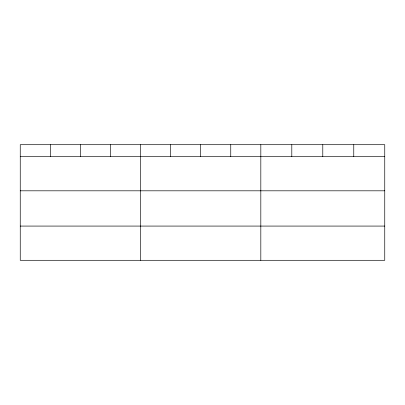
<?xml version="1.0" encoding="UTF-8"?>
<svg xmlns="http://www.w3.org/2000/svg" width="405" height="405" viewBox="0 0 405 405"><rect width="100%" height="100%" fill="white"/><g stroke="black" fill="none" stroke-linecap="round" stroke-linejoin="round"><path stroke-width="0.61" d="M384.75 190.811L384.75 144.701L20.25 144.701L20.25 260.299L384.75 260.299L384.75 190.811L20.25 190.811M20.25 156.583L384.75 156.583M20.25 226.076L384.75 226.076M353.767 144.701L353.767 156.583M322.785 144.701L322.785 156.583M291.802 144.701L291.802 156.583M260.82 144.701L260.82 260.299M230.749 144.701L230.749 156.583M200.677 144.701L200.677 156.583M170.606 144.701L170.606 156.583M140.535 144.701L140.535 260.299M110.464 144.701L110.464 156.583M80.392 144.701L80.392 156.583M50.321 144.701L50.321 156.583"/></g></svg>
